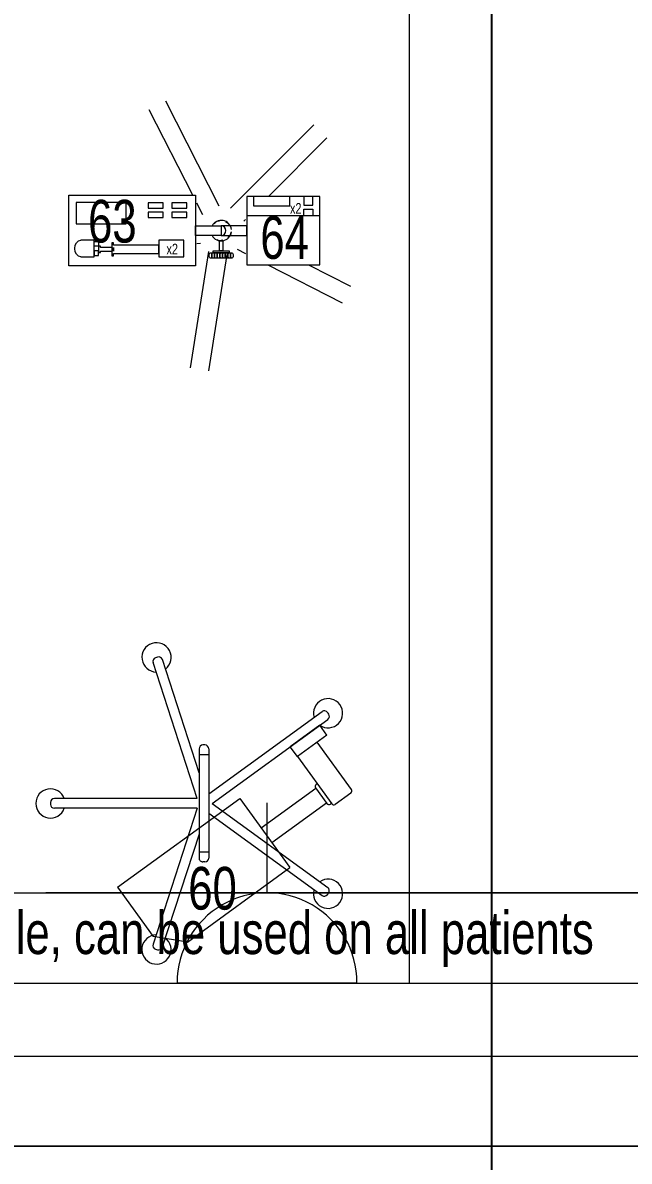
# Model space of a CAD drawing. Header units: metres. Extents: x 75097 to 220762, y -1557923 to -1361206.
# Drawn here: x 136200 to 137445, y -1461188 to -1458853 of the extents above; entities that cross this region are included whole.
import ezdxf

# ---------------------------------------------------------------- set-up
doc = ezdxf.new("R2010")
doc.units = ezdxf.units.M
doc.layers.get('0').update_dxf_attribs({"lineweight": 0})
doc.layers.add('A-100 - Copy$0$axes', color=8, linetype='Continuous')
for name, color, linetype, lineweight in [('A-100 - Copy$0$Medical Equipment and Furniture', 8, 'Continuous', 0), ('A-100 - Copy$0$Medical Equipment and Furniture1', 8, 'Continuous', 5), ('A-100 - Copy$0$Medical Equipment and Furniture2', 8, 'Continuous', 13), ('A-100 - Copy$0$Walls', 8, 'Continuous', 0)]:
    doc.layers.add(name, color=color, linetype=linetype, lineweight=lineweight)
doc.layers.add('E-POWR', color=7, linetype='Continuous', lineweight=9, true_color=0x4e7e3e)
doc.styles.add('A-100 - Copy$0$X3G_ENTITY_257CFD', font='swisscl.ttf', dxfattribs={"height": 200})

# ---------------------------------------------------------------- blocks, each defined once
blk = doc.blocks.new('NORMAL SOCKET')
at = {"layer": 'E-POWR'}
for p, q in [((1.421169145032763e-06, 307.6799999489449), (2.84230918623507e-06, 615.359999897657)), ((-307.6799955585448, 4.654284566640854e-07), (307.6799955138122, -4.654284566640854e-07))]:
    blk.add_line(p, q, dxfattribs=at)
blk.add_ellipse((0, 0), major_axis=(32.75230417925279, 305.931804444962), ratio=0.9999999853257265, start_param=4.819040293203757, end_param=7.960632946793556, dxfattribs=at)
blk = doc.blocks.new('A-100 - Copy$0$HF12177-P')
for p, q in [((0, 0), (-0.172356073249512, 0.2372277831040526)), ((0, 0), (0.1723560732495408, 0.2372277831040623)), ((-0.0196261050550533, -0.0070130161670328), (-0.1885364131370046, 0.225472078058198)), ((0.0196261050550586, -0.0070130161670328), (0.1885364131370282, 0.2254720780581989)), ((-0.1199999999999939, -0.0150130161670328), (-0.1199999999999957, -0.0190130161670323)), ((-0.1119999999999948, -0.0070130161670328), (0.1120000000000059, -0.0070130161670328)), ((-0.0999999999999943, -0.0070130161670336), (-0.0999999999999943, -0.0270130161670323)), ((0.1000000000000054, -0.0070130161670336), (0.1000000000000054, -0.0270130161670323)), ((0.120000000000005, -0.0150130161670319), (0.120000000000005, -0.0190130161670315)), ((-0.0631375151467193, -0.0270130161670323), (-0.2950583245726665, -0.1023686551157921)), ((-0.0099999999999945, -0.0307768353717535), (-0.2888779846851648, -0.1213897854416945)), ((-0.1119999999999965, -0.0270130161670323), (0.1120000000000059, -0.0270130161670323)), ((-0.0099999999999945, -0.0307768353717535), (-0.0099999999999945, -0.3240065014399303)), ((0.0100000000000051, -0.0307768353717535), (0.0100000000000051, -0.3240065014399303)), ((0.0100000000000051, -0.0307768353717535), (0.2888779846851794, -0.1213897854416901)), ((0.0631375151467357, -0.0270130161670315), (0.2950583245726759, -0.1023686551157867))]:
    blk.add_line(p, q)
for centre, radius, start, end in [((-0.1851523544721125, 0.2378273370610664), 0.03, 325.4712206343755, 286.5287793654765), ((0.1851523544721343, 0.2378273370610664), 0.03, 253.4712206343819, 214.5287793655101), ((-0.182064277182004, 0.2301743600765382), 0.008, 126.3732650475615, 215.9999999999981), ((1.07e-14, -0.0170130161670334), 0.315, 125.626734952441, 126.3732650475588), ((-0.1788282092045108, 0.2325255010857132), 0.008, 36.00000000000047, 125.6267349524374), ((0.1788282092045397, 0.232525501085723), 0.008, 54.37326504756317, 143.9999999999995), ((1.07e-14, -0.0170130161670334), 0.315, 53.6267349524407, 54.37326504755897), ((0.1820642771820293, 0.2301743600765391), 0.008, 323.9999999999943, 53.62673495243742), ((-0.1119999999999948, -0.0150130161670328), 0.008, 90, 180), ((-0.1119999999999965, -0.0190130161670323), 0.008, 180, 270), ((0.1120000000000059, -0.0150130161670328), 0.008, 5.0889e-12, 90), ((0.1120000000000059, -0.0190130161670323), 0.008, 270, 8.472999999999999e-12), ((-0.2995828026329743, -0.1143533693951433), 0.03, 37.47122063443059, 358.5287793655249), ((0.2995828026329908, -0.1143533693951397), 0.03, 181.4712206344971, 142.5287793654337), ((-0.2925861886176673, -0.1099771072461531), 0.008, 107.9999999999985, 197.6267349524409), ((1.07e-14, -0.0170130161670334), 0.315, 197.6267349524403, 198.3732650475586), ((-0.2913501206401641, -0.1137813333113335), 0.008, 198.3732650475597, 287.9999999999986), ((0.2913501206401787, -0.1137813333113291), 0.008, 252.0000000000014, 341.6267349524442), ((0.2925861886176766, -0.1099771072461468), 0.008, 342.3732650475618, 71.99999999999949), ((1.07e-14, -0.0170130161670334), 0.315, 341.6267349524418, 342.3732650475601), ((5.3e-15, -0.3320130161670391), 0.03, 109.4712206344879, 70.52877936551205), ((-0.0019999999999953, -0.3240065014399303), 0.008, 180, 269.6267349524439), ((0.002000000000006, -0.3240065014399303), 0.008, 270.3732650475562, 0), ((1.07e-14, -0.0170130161670334), 0.315, 269.62673495244, 270.373265047558)]:
    blk.add_arc(centre, radius, start, end)
blk = doc.blocks.new('A-100 - Copy$0$MONITOR ARM PLAN')
for p, q in [((0.02499999999997726, -0.4937500000000057, 2.884949923066148e-09), (0.02500000000003411, -0.1837499999999892, 2.884949923283001e-09)), ((0.02500000000003411, -0.1837499999999892, 2.884949923283001e-09), (0.1999999999999886, -0.1837499999999608, 2.939084461879983e-09)), ((0.1999999999999886, -0.4437499999999943, 2.939084461698109e-09), (0.1999999999999886, -0.1837499999999608, 2.939084461879983e-09)), ((0.1999999999999886, -0.4437499999999943, 2.939084461698109e-09), (0.1500000000000341, -0.4937499999999773, 2.923617450635419e-09)), ((0.02499999999997726, -0.4937500000000057, 2.884949923066148e-09), (0.1500000000000341, -0.4937499999999773, 2.923617450635419e-09))]:
    blk.add_line(p, q)
at = {"layer": 'A-100 - Copy$0$Medical Equipment and Furniture1'}
for p, q in [((0.02500000000003411, 0.03750000000000853), (-5.684341886080801e-14, 0.03750000000000853)), ((-5.684341886080801e-14, 0.03750000000000853), (0, -0.03749999999999432)), ((0.02500000000003411, 0.03750000000000853), (0.02500000000003411, -0.0374999999999801)), ((0.1450000000000387, 0.01250000000003126), (0.02500000000003411, 0.01250000000000284)), ((0.1500000000000341, 0.007499999999993179), (0.1500000000000341, -0.03249999999997044)), ((0.02500000000003411, -0.0374999999999801), (0, -0.03749999999999432)), ((0.02500000000003411, -0.0374999999999801), (0.1450000000000387, -0.03749999999996589)), ((0.09375, -0.0374999999999801), (0.09375, -0.04000000000000625)), ((0.0987500000000523, -0.04499999999998749), (0.1387500000000159, -0.04499999999998749)), ((0.1000000000000227, -0.04499999999998749), (0.0999999999999659, -0.183749999999975)), ((0.1375000000000455, -0.04499999999997328), (0.1374999999999886, -0.1837499999999608)), ((0.1437500000000114, -0.03750000000002274), (0.1437500000000114, -0.03999999999999204))]:
    blk.add_line(p, q, dxfattribs=at)
for centre, start, end in [((0.1450000000000387, 0.0075000000000216, -3.499747055762833e-09), 0, 90), ((0.09874999999999545, -0.03999999999997783), 179.9999999999968, 270), ((0.1387500000000159, -0.03999999999999204), 270, 359.9999999999968), ((0.1450000000000387, -0.03249999999998465), 270, 0)]:
    blk.add_arc(centre, 0.005, start, end, dxfattribs=at)
blk = doc.blocks.new('A-100 - Copy$0$Syringe')
at = {"layer": 'A-100 - Copy$0$Medical Equipment and Furniture2'}
for points in [[(42.97385594014819, -11.52769231201985), (42.71385594014819, -11.52769231201985), (42.71385594014819, -11.38269231201985), (42.97385594014819, -11.38269231201985), (42.97385594014819, -11.52769231201985)], [(42.73841369473156, -11.50858334405179), (42.76581621522021, -11.50858334405179), (42.76581621522021, -11.47504756169225), (42.73841369473156, -11.47504756169225)], [(42.7790012545754, -11.48993886659864), (42.7790012545754, -11.48696168110014), (42.77477331199265, -11.48696168110014), (42.77477331199265, -11.50002276353294), (42.7790012545754, -11.50002276353294), (42.7790012545754, -11.49704557803444)], [(42.80552216427, -11.48510830951575), (42.80552216427, -11.48004698268532), (42.80225506180747, -11.48004698268532), (42.80225506180747, -11.50693746194775), (42.80552216427, -11.50693746194775), (42.80552216427, -11.50187613511732)], [(42.80552216427, -11.50187613511732), (42.89835531338043, -11.50187613511732), (42.89835531338043, -11.48510830951575), (42.80552216427, -11.48510830951575)], [(42.80225506180747, -11.48993886659864), (42.7790012545754, -11.48993886659864)], [(42.7790012545754, -11.49704557803444), (42.80225506180747, -11.49704557803444)], [(42.80552216427, -11.48993886659864), (42.80552216427, -11.49704557803444)], [(42.80552216427, -11.49704557803444), (42.80552216427, -11.48993886659864)], [(42.80552216427, -11.49704557803444), (42.80552216427, -11.48993886659864)]]:
    blk.add_lwpolyline(points, dxfattribs=at)
for points in [[(42.83124684384199, -11.39735652273614), (42.7289066676983, -11.39735652273614), (42.7289066676983, -11.44151191048915), (42.83124684384199, -11.44151191048915)], [(42.90729961535482, -11.39847436903248), (42.87654165908655, -11.39847436903248), (42.87654165908655, -11.40909397442593), (42.90729961535482, -11.40909397442593)], [(42.90729961535482, -11.41747801838315), (42.87654165908655, -11.41747801838315), (42.87654165908655, -11.42809762377659), (42.90729961535482, -11.42809762377659)], [(42.95595675588564, -11.39847436903248), (42.92519879961737, -11.39847436903248), (42.92519879961737, -11.40909397442593), (42.95595675588564, -11.40909397442593)], [(42.95595675588564, -11.41747801838315), (42.92519879961737, -11.41747801838315), (42.92519879961737, -11.42809762377659), (42.95595675588564, -11.42809762377659)], [(42.77477331199265, -11.48696168110014), (42.76581621522021, -11.48696168110014), (42.76581621522021, -11.47770347950299), (42.77477331199265, -11.47770347950299)], [(42.949805164632, -11.47504756169225), (42.89835531338043, -11.47504756169225), (42.89835531338043, -11.50858334405179), (42.949805164632, -11.50858334405179)], [(42.77477331199265, -11.49666922464391), (42.76581621522021, -11.49666922464391), (42.76581621522021, -11.50592742624105), (42.77477331199265, -11.50592742624105)]]:
    blk.add_lwpolyline(points, close=True, dxfattribs=at)
at = {"layer": 'A-100 - Copy$0$Medical Equipment and Furniture2', "extrusion": (0, 0, -1)}
blk.add_ellipse((42.73841369473156, -11.49181545287202), major_axis=(0, 0.01676789117977024), ratio=0.7337346345725659, start_param=3.141592653589793, end_param=6.283185307179586, dxfattribs=at)
blk = doc.blocks.new('A-100 - Copy$0$Infusion')
at = {"layer": 'A-100 - Copy$0$Medical Equipment and Furniture2'}
for points in [[(43.07928500095404, -11.38519231201985), (43.07928500095404, -11.52519231201985), (43.22928500095404, -11.52519231201985), (43.22928500095404, -11.38519231201985), (43.07928500095404, -11.38519231201985)], [(43.19615889373929, -11.42417166417462), (43.19615889373929, -11.41140245575496), (43.2149662019066, -11.41140245575496), (43.2149662019066, -11.42417166417462)]]:
    blk.add_lwpolyline(points, dxfattribs=at)
for points in [[(43.07928500095404, -11.38519231201985), (43.07928500095404, -11.42417166417462), (43.22928500095404, -11.42417166417462), (43.22928500095404, -11.38519231201985)], [(43.09271869881898, -11.38519231201985), (43.09271869881898, -11.40401001514759), (43.16727627938416, -11.40401001514759), (43.16727627938416, -11.38519231201985)], [(43.19615889373929, -11.38519231201985), (43.19615889373929, -11.40266582319452), (43.2149662019066, -11.40266582319452), (43.2149662019066, -11.38519231201985)]]:
    blk.add_lwpolyline(points, close=True, dxfattribs=at)
blk = doc.blocks.new('A-100 - Copy$0$Infusion Syringe')
at = {"layer": 'A-100 - Copy$0$Medical Equipment and Furniture1'}
for p, q in [((42.96830567694769, -11.38269231201986), (42.87884394859901, -11.20711378412204)), ((43.02246416823158, -11.40528214392162), (42.91270219651813, -11.18986214513194)), ((43.04589888626441, -11.40899383862143), (43.21685716525815, -11.23803555962775)), ((43.12344052823619, -11.38519231201985), (43.24372722294322, -11.26490561731282)), ((42.98860592031247, -11.42253378291184), (42.97649166666832, -11.39875822144347)), ((43.01242833492739, -11.44105017639612), (43.01702339333832, -11.43645511798519)), ((43.02344178125031, -11.43543854520794), (43.01702339333832, -11.43645511798519)), ((43.03565028054589, -11.43737218153609), (43.04144039192954, -11.44032239064143)), ((43.04439060103488, -11.44611250202507), (43.04144039192954, -11.44032239064143)), ((43.07276894394954, -11.4358638963065), (43.07664927443392, -11.43198356582212)), ((42.97526909391956, -11.44306834932974), (42.97385594014821, -11.44329217089893)), ((43.04071260617485, -11.46933444764358), (43.04530766458578, -11.46473938923265)), ((43.04632423736302, -11.45832100132066), (43.04530766458578, -11.46473938923265)), ((43.07910748960177, -11.45951473551412), (43.07928500095403, -11.45960518206567)), ((42.98377867242272, -11.48120670440682), (42.97649166666832, -11.48236085273487)), ((43.01749066055635, -11.4730124425036), (43.02328077193994, -11.47596265160894)), ((43.02969915985193, -11.47494607883175), (43.02328077193994, -11.47596265160894)), ((43.00055607816415, -11.49798411014825), (42.96273468027897, -11.73677901833304)), ((43.03808823510673, -11.5039286198197), (43.00026683722155, -11.7427235280046)), ((43.05922899965918, -11.4931568622585), (43.07664927443386, -11.50203293559338)), ((43.12210210990946, -11.52519231201984), (43.27464899844898, -11.60291883397196)), ((43.20580430196361, -11.52519231201984), (43.29190063743903, -11.56906058605273))]:
    blk.add_line(p, q, dxfattribs=at)
for points in [[(43.02657047055112, -11.44546958000529), (43.02657047055112, -11.4649150440344), (42.97385594014821, -11.4649150440344), (42.97385594014821, -11.44546958000529)], [(43.02657047055112, -11.44546958000529), (43.02657047055112, -11.4649150440344), (43.07928500095403, -11.4649150440344), (43.07928500095403, -11.44546958000529)], [(43.04297723967369, -11.49631761196684), (43.04297723967369, -11.50085798044978), (43.01016370142855, -11.50085798044978), (43.01016370142855, -11.49631761196684)]]:
    blk.add_lwpolyline(points, close=True, dxfattribs=at)
for points in [[(43.03023583093585, -11.475899659915), (43.03023583093585, -11.49631761196684), (43.02290511016639, -11.49631761196684), (43.02290511016639, -11.475899659915)], [(43.00462476640575, -11.50085798044978), (43.04851617469649, -11.50085798044978)], [(43.04851617469649, -11.51160316530564), (43.00462476640575, -11.51160316530564)]]:
    blk.add_lwpolyline(points, dxfattribs=at)
for radius, start, end in [(0.02102924448476753, 6.82758775052605, 152.46157466306), (0.02102924448476753, 207.53842533694, 353.1724122494739), (0.009722732014547094, 270, 90)]:
    blk.add_arc((43.02657047055112, -11.45519231201985), radius, start, end, dxfattribs=at)
for centre in [(43.00462476640575, -11.50623057287771), (43.01011119244214, -11.50623057287771), (43.01559761847847, -11.50623057287771), (43.02108404451479, -11.50623057287771), (43.02657047055112, -11.50623057287771), (43.03205689658745, -11.50623057287771), (43.03754332262378, -11.50623057287771), (43.04302974866016, -11.50623057287771), (43.04851617469649, -11.50623057287771)]:
    blk.add_ellipse(centre, major_axis=(-1.601640999364343e-14, -0.005372592427942437), ratio=0.510593918105976, start_param=3.141592653595631, end_param=9.424777960775216, dxfattribs=at)
for name in ['A-100 - Copy$0$Syringe', 'A-100 - Copy$0$Infusion']:
    blk.add_blockref(name, (0, 0), dxfattribs=at)
blk = doc.blocks.new('A-100 - Copy')
at = {"layer": 'A-100 - Copy$0$axes'}
blk.add_line((137163.2617983697, -1477297.367632305, -5.890049949996978e-07), (137163.2617983699, -1387547.689794294, -5.890049949996978e-07), dxfattribs=at)
at = {"layer": 'A-100 - Copy$0$Medical Equipment and Furniture'}
blk.add_line((136993.2767130018, -1458322.68981517, -8.834960656400881e-07), (136993.2767130018, -1460822.68981517, -8.834960656400881e-07), dxfattribs=at)
at = {"layer": 'A-100 - Copy$0$Walls', "elevation": -5.890273202524554e-07}
for points in [[(134463.2767130018, -1460822.689815161), (144478.2767130018, -1460822.689815161), (144478.2767130018, -1456495.206816277)], [(134463.2767130018, -1460972.689815161), (148420.4572278764, -1460972.689815162)]]:
    blk.add_lwpolyline(points, dxfattribs=at)
at = {"layer": 'A-100 - Copy$0$Medical Equipment and Furniture', "xscale": 1000, "yscale": 1000, "zscale": 1000}
blk.add_blockref('A-100 - Copy$0$Infusion Syringe', (93580.85653840308, -1447824.17025542, -2.944617172317976e-07), dxfattribs=at)
at = {"layer": 'A-100 - Copy$0$Medical Equipment and Furniture', "extrusion": (-1.92689022702551e-13, -1.394047920958279e-12, -1), "xscale": -1000.000000000002, "yscale": 1000.000000000002, "zscale": -1000.000000000002, "rotation": 90.01496832471715}
blk.add_blockref('A-100 - Copy$0$HF12177-P', (-136588.9764125256, -1460454.285925571, 2.303848543130925e-06), dxfattribs=at)
at = {"layer": 'A-100 - Copy$0$Medical Equipment and Furniture', "xscale": 1000, "yscale": 1000, "zscale": 1000, "rotation": 305.9850316752795}
blk.add_blockref('A-100 - Copy$0$MONITOR ARM PLAN', (136779.4971574454, -1460315.940533582, 3.567314887931161e-08), dxfattribs=at)
at = {"layer": 'A-100 - Copy$0$Medical Equipment and Furniture', "char_height": 87.47307164393662, "attachment_point": 2, "style": 'A-100 - Copy$0$X3G_ENTITY_257CFD'}
for s, insert in [('63', (136384.0247231205, -1459216.293111843, -2.944617172317976e-07)), ('64', (136737.620239283, -1459249.696623118, -2.944617172317976e-07)), ('60', (136589.6534943967, -1460584.486406665, -2.944617172317976e-07))]:
    blk.add_mtext(s, dxfattribs=dict(at, insert=insert))
at = {"layer": 'A-100 - Copy$0$Medical Equipment and Furniture', "attachment_point": 2, "style": 'A-100 - Copy$0$X3G_ENTITY_257CFD'}
for s, insert, char_height, width in [('x2', (136760.4301736229, -1459222.800507052, -2.944617172317976e-07), 21.86826791098416, 20.63584914273737), ('x2', (136506.8800911941, -1459306.235726724, -2.944617172317976e-07), 21.86826791098416, 20.63584914273737), ('60 is mobile, can be used on all patients', (136574.6232961854, -1460675.678602298, -1.472514758127375e-06), 87.47307164393663, 3260.53706408931)]:
    blk.add_mtext(s, dxfattribs=dict(at, insert=insert, char_height=char_height, width=width))

msp = doc.modelspace()

# ---------------------------------------------------------------- linework, layer by layer
at = {"layer": 'E-POWR', "const_width": 3, "elevation": -5.890273202524554e-07}
msp.add_lwpolyline([(144178.654847932, -1457029.99311168), (144178.6548312652, -1460637.649938368), (139198.2647732772, -1460637.649938368), (136701.5963773394, -1460637.649938368), (132265.4365234179, -1460638.464846056), (129750.6706314528, -1460638.464846056), (127228.4454187827, -1460637.649403018), (124639.9553450056, -1460637.649938368), (124639.9553450056, -1455422.297818111), (133289.4379795099, -1455422.297818111)], dxfattribs=at)
at = {"layer": 'E-POWR', "const_width": 3}
msp.add_lwpolyline([(145662.5208478476, -1461157.297815131), (135662.5014458568, -1461157.297814111)], dxfattribs=at)

# ---------------------------------------------------------------- block references
at = {"layer": 'E-POWR', "color": 85, "xscale": 0.6, "yscale": 0.6, "zscale": 0.6}
msp.add_blockref('NORMAL SOCKET', (136701.5963767734, -1460822.257938338, -5.890273202524554e-07), dxfattribs=at)

# ---------------------------------------------------------------- next in the draw order: block references
msp.add_blockref('A-100 - Copy', (0, 0))

doc.saveas('drawing.dxf')
